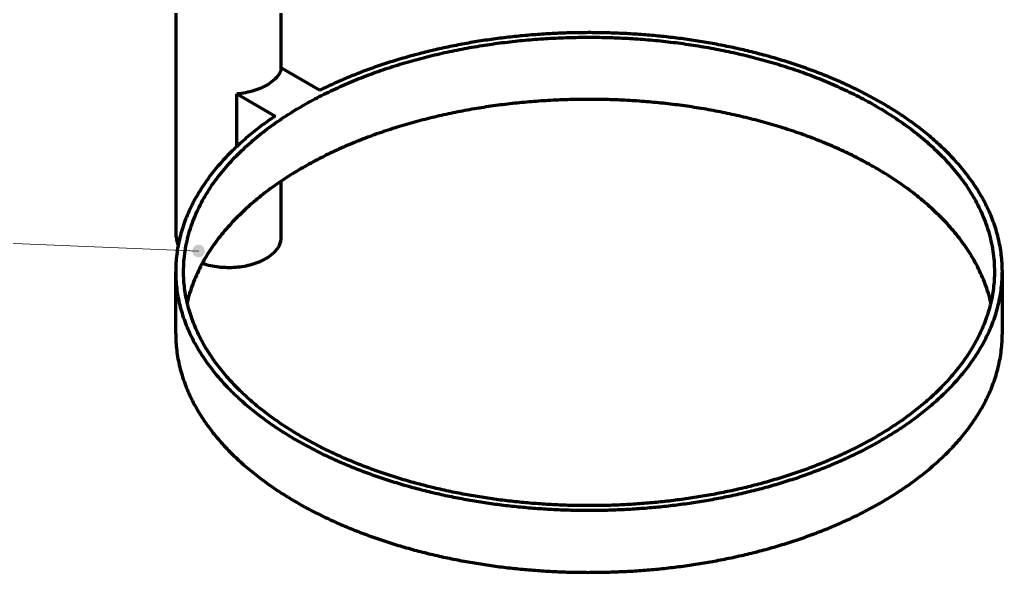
# Model space of a CAD drawing. Header units: millimetres. Extents: x 0 to 594, y 0 to 420.
# Drawn here: x 102.4 to 195.5, y 156.2 to 208.5 of the extents above; entities that cross this region are included whole.
import ezdxf

# ---------------------------------------------------------------- set-up
doc = ezdxf.new("R2010")
doc.units = ezdxf.units.MM
doc.layers.add('01-VISIBLE', color=7, linetype='CONTINUOUS', lineweight=70)
doc.layers.add('08-FINA', color=5, linetype='CONTINUOUS', lineweight=18)

msp = doc.modelspace()

# ---------------------------------------------------------------- hatches: boundary and pattern name
at = {"layer": '08-FINA'}
h = msp.add_hatch(color=7, dxfattribs=at)
h.dxf.hatch_style = 1
edge = h.paths.add_edge_path()
edge.add_arc((119.351, 186.61), 0.6, 0, 360)

# ---------------------------------------------------------------- linework, layer by layer
at = {"layer": '01-VISIBLE'}
for p, q in [((117.243, 187.932), (117.243, 212.468)), ((127.193, 203.796), (127.193, 212.468)), ((127.233, 203.928), (130.855, 201.837)), ((122.991, 201.479), (126.612, 199.388)), ((122.991, 196.521), (122.991, 201.479)), ((127.193, 187.932), (127.193, 193.234)), ((117.185, 178.798), (117.185, 184.676)), ((195.485, 178.798), (195.485, 184.676))]:
    msp.add_line(p, q, dxfattribs=at)
for points in [[(117.935, 184.676), (117.938, 184.919), (117.945, 185.161), (117.956, 185.403), (117.972, 185.644), (117.993, 185.885), (118.018, 186.126), (118.047, 186.367), (118.081, 186.606), (118.12, 186.845), (118.162, 187.084), (118.21, 187.321), (118.261, 187.558), (118.317, 187.793), (118.377, 188.028), (118.441, 188.262), (118.509, 188.494), (118.581, 188.725), (118.657, 188.955), (118.737, 189.184), (118.821, 189.411), (118.909, 189.636), (119, 189.861), (119.095, 190.083), (119.193, 190.305), (119.295, 190.524), (119.401, 190.742), (119.509, 190.959), (119.621, 191.173), (119.736, 191.387), (119.855, 191.598), (119.976, 191.807), (120.1, 192.015), (120.227, 192.221), (120.357, 192.426), (120.49, 192.628), (120.626, 192.829), (120.764, 193.028), (120.905, 193.225), (121.048, 193.42), (121.193, 193.613), (121.342, 193.805), (121.492, 193.995), (121.645, 194.183), (121.799, 194.369), (121.956, 194.553), (122.116, 194.736), (122.277, 194.916), (122.44, 195.095), (122.605, 195.272), (122.772, 195.448), (122.941, 195.621), (123.112, 195.793), (123.284, 195.963), (123.458, 196.131), (123.634, 196.298), (123.811, 196.463), (123.99, 196.626), (124.171, 196.787), (124.353, 196.947), (124.537, 197.105), (124.721, 197.261), (124.908, 197.416), (125.096, 197.569), (125.285, 197.72), (125.475, 197.87), (125.666, 198.018), (125.859, 198.164), (126.053, 198.309), (126.248, 198.452), (126.445, 198.594), (126.642, 198.734), (126.841, 198.873), (127.04, 199.01), (127.241, 199.146), (127.443, 199.28), (127.645, 199.412), (127.849, 199.543), (128.053, 199.673), (128.259, 199.801), (128.465, 199.928), (128.673, 200.053), (128.881, 200.177), (129.09, 200.299), (129.299, 200.42), (129.51, 200.54), (129.721, 200.658), (129.933, 200.775), (130.146, 200.89), (130.36, 201.005), (130.574, 201.117), (130.789, 201.229), (131.005, 201.339), (131.221, 201.448), (131.438, 201.555), (131.656, 201.661), (131.874, 201.766), (132.093, 201.87), (132.312, 201.972), (132.532, 202.073), (132.753, 202.173), (132.974, 202.272), (133.196, 202.369), (133.418, 202.465), (133.641, 202.56), (133.864, 202.654), (134.088, 202.747), (134.312, 202.838), (134.537, 202.928), (134.762, 203.017), (134.987, 203.105), (135.214, 203.192), (135.44, 203.277), (135.667, 203.361), (135.895, 203.445), (136.122, 203.527), (136.351, 203.608), (136.579, 203.687), (136.808, 203.766), (137.038, 203.844), (137.267, 203.92), (137.497, 203.996), (137.728, 204.07), (137.959, 204.143), (138.19, 204.215), (138.421, 204.286), (138.653, 204.356), (138.885, 204.425), (139.118, 204.493), (139.35, 204.56), (139.583, 204.626), (139.817, 204.691), (140.05, 204.754), (140.284, 204.817), (140.518, 204.879), (140.753, 204.939), (140.988, 204.999), (141.223, 205.058), (141.458, 205.115), (141.693, 205.172), (141.929, 205.227), (142.165, 205.282), (142.401, 205.336), (142.637, 205.388), (142.874, 205.44), (143.111, 205.49), (143.348, 205.54), (143.585, 205.589), (143.822, 205.637), (144.06, 205.683), (144.298, 205.729), (144.536, 205.774), (144.774, 205.818), (145.012, 205.861), (145.25, 205.903), (145.489, 205.944), (145.728, 205.984), (145.967, 206.023), (146.206, 206.061), (146.445, 206.099), (146.685, 206.135), (146.924, 206.171), (147.164, 206.205), (147.404, 206.239), (147.644, 206.271), (147.884, 206.303), (148.124, 206.334), (148.364, 206.364), (148.605, 206.393), (148.845, 206.421), (149.086, 206.448), (149.326, 206.474), (149.567, 206.5), (149.808, 206.524), (150.049, 206.548), (150.29, 206.57), (150.531, 206.592), (150.773, 206.613), (151.014, 206.633), (151.255, 206.652), (151.497, 206.67), (151.738, 206.687), (151.98, 206.704), (152.222, 206.719), (152.463, 206.734), (152.705, 206.747), (152.947, 206.76), (153.189, 206.772), (153.431, 206.783), (153.673, 206.793), (153.914, 206.803), (154.156, 206.811), (154.399, 206.819), (154.641, 206.825), (154.883, 206.831), (155.125, 206.836), (155.367, 206.84), (155.609, 206.843), (155.851, 206.845), (156.093, 206.846), (156.335, 206.847), (156.578, 206.846), (156.82, 206.845), (157.062, 206.843), (157.304, 206.84), (157.546, 206.836), (157.788, 206.831), (158.03, 206.825), (158.272, 206.819), (158.514, 206.811), (158.756, 206.803), (158.998, 206.793), (159.24, 206.783), (159.482, 206.772), (159.724, 206.76), (159.966, 206.747), (160.208, 206.734), (160.449, 206.719), (160.691, 206.704), (160.933, 206.687), (161.174, 206.67), (161.416, 206.652), (161.657, 206.633), (161.898, 206.613), (162.14, 206.592), (162.381, 206.57), (162.622, 206.548), (162.863, 206.524), (163.104, 206.5), (163.344, 206.474), (163.585, 206.448), (163.826, 206.421), (164.066, 206.393), (164.307, 206.364), (164.547, 206.334), (164.787, 206.303), (165.027, 206.271), (165.267, 206.239), (165.507, 206.205), (165.747, 206.171), (165.986, 206.135), (166.226, 206.099), (166.465, 206.061), (166.704, 206.023), (166.943, 205.984), (167.182, 205.944), (167.42, 205.903), (167.659, 205.861), (167.897, 205.818), (168.135, 205.774), (168.373, 205.729), (168.611, 205.683), (168.849, 205.637), (169.086, 205.589), (169.323, 205.54), (169.56, 205.49), (169.797, 205.44), (170.034, 205.388), (170.27, 205.336), (170.506, 205.282), (170.742, 205.227), (170.978, 205.172), (171.213, 205.115), (171.448, 205.058), (171.683, 204.999), (171.918, 204.939), (172.152, 204.879), (172.387, 204.817), (172.62, 204.754), (172.854, 204.691), (173.087, 204.626), (173.32, 204.56), (173.553, 204.493), (173.786, 204.425), (174.018, 204.356), (174.25, 204.286), (174.481, 204.215), (174.712, 204.143), (174.943, 204.07), (175.173, 203.996), (175.404, 203.92), (175.633, 203.844), (175.863, 203.766), (176.092, 203.687), (176.32, 203.608), (176.549, 203.527), (176.776, 203.445), (177.004, 203.361), (177.231, 203.277), (177.457, 203.192), (177.683, 203.105), (177.909, 203.017), (178.134, 202.928), (178.359, 202.838), (178.583, 202.747), (178.807, 202.654), (179.03, 202.56), (179.253, 202.465), (179.475, 202.369), (179.697, 202.272), (179.918, 202.173), (180.139, 202.073), (180.359, 201.972), (180.578, 201.87), (180.797, 201.766), (181.015, 201.661), (181.233, 201.555), (181.45, 201.448), (181.666, 201.339), (181.882, 201.229), (182.097, 201.117), (182.311, 201.005), (182.525, 200.89), (182.738, 200.775), (182.95, 200.658), (183.161, 200.54), (183.372, 200.42), (183.581, 200.299), (183.79, 200.177), (183.998, 200.053), (184.206, 199.928), (184.412, 199.801), (184.617, 199.673), (184.822, 199.543), (185.026, 199.412), (185.228, 199.28), (185.43, 199.146), (185.63, 199.01), (185.83, 198.873), (186.029, 198.734), (186.226, 198.594), (186.422, 198.452), (186.618, 198.309), (186.812, 198.164), (187.004, 198.018), (187.196, 197.87), (187.386, 197.72), (187.575, 197.569), (187.763, 197.416), (187.949, 197.261), (188.134, 197.105), (188.318, 196.947), (188.5, 196.787), (188.68, 196.626), (188.859, 196.463), (189.037, 196.298), (189.213, 196.131), (189.387, 195.963), (189.559, 195.793), (189.73, 195.621), (189.899, 195.448), (190.066, 195.272), (190.231, 195.095), (190.394, 194.916), (190.555, 194.736), (190.714, 194.553), (190.871, 194.369), (191.026, 194.183), (191.179, 193.995), (191.329, 193.805), (191.477, 193.613), (191.623, 193.42), (191.766, 193.225), (191.907, 193.028), (192.045, 192.829), (192.181, 192.628), (192.313, 192.426), (192.443, 192.221), (192.571, 192.015), (192.695, 191.807), (192.816, 191.598), (192.934, 191.387), (193.05, 191.173), (193.161, 190.959), (193.27, 190.742), (193.376, 190.524), (193.477, 190.305), (193.576, 190.083), (193.671, 189.861), (193.762, 189.636), (193.85, 189.411), (193.934, 189.184), (194.014, 188.955), (194.09, 188.725), (194.162, 188.494), (194.23, 188.262), (194.294, 188.028), (194.354, 187.793), (194.41, 187.558), (194.461, 187.321), (194.508, 187.084), (194.551, 186.845), (194.59, 186.606), (194.624, 186.367), (194.653, 186.126), (194.678, 185.885), (194.699, 185.644), (194.715, 185.403), (194.726, 185.161), (194.733, 184.919), (194.735, 184.676)], [(195.485, 184.676), (195.484, 184.877), (195.479, 185.077), (195.472, 185.277), (195.461, 185.477), (195.447, 185.676), (195.43, 185.876), (195.41, 186.075), (195.388, 186.274), (195.362, 186.472), (195.333, 186.67), (195.301, 186.868), (195.266, 187.065), (195.229, 187.261), (195.188, 187.457), (195.145, 187.653), (195.098, 187.847), (195.049, 188.041), (194.997, 188.235), (194.943, 188.427), (194.885, 188.619), (194.825, 188.81), (194.763, 189), (194.697, 189.189), (194.629, 189.377), (194.559, 189.565), (194.486, 189.751), (194.411, 189.937), (194.333, 190.121), (194.253, 190.304), (194.17, 190.487), (194.085, 190.668), (193.998, 190.848), (193.908, 191.027), (193.817, 191.205), (193.723, 191.382), (193.627, 191.557), (193.529, 191.732), (193.429, 191.905), (193.327, 192.078), (193.223, 192.249), (193.117, 192.418), (193.01, 192.587), (192.9, 192.754), (192.788, 192.921), (192.675, 193.086), (192.56, 193.249), (192.444, 193.412), (192.325, 193.573), (192.205, 193.734), (192.083, 193.892), (191.96, 194.05), (191.835, 194.207), (191.709, 194.362), (191.581, 194.516), (191.452, 194.669), (191.322, 194.82), (191.189, 194.971), (191.056, 195.12), (190.921, 195.268), (190.785, 195.415), (190.648, 195.56), (190.509, 195.705), (190.37, 195.848), (190.229, 195.99), (190.086, 196.131), (189.943, 196.27), (189.798, 196.409), (189.653, 196.546), (189.506, 196.682), (189.358, 196.817), (189.21, 196.951), (189.06, 197.084), (188.909, 197.216), (188.757, 197.346), (188.605, 197.475), (188.451, 197.604), (188.296, 197.731), (188.141, 197.857), (187.984, 197.981), (187.827, 198.105), (187.669, 198.228), (187.51, 198.35), (187.35, 198.47), (187.19, 198.59), (187.028, 198.708), (186.866, 198.826), (186.703, 198.942), (186.54, 199.057), (186.376, 199.171), (186.211, 199.285), (186.045, 199.397), (185.878, 199.508), (185.711, 199.618), (185.544, 199.728), (185.375, 199.836), (185.206, 199.943), (185.037, 200.049), (184.866, 200.154), (184.696, 200.259), (184.524, 200.362), (184.352, 200.464), (184.18, 200.566), (184.007, 200.666), (183.833, 200.766), (183.659, 200.864), (183.484, 200.962), (183.309, 201.059), (183.133, 201.155), (182.957, 201.25), (182.78, 201.344), (182.603, 201.437), (182.426, 201.529), (182.248, 201.62), (182.069, 201.711), (181.89, 201.8), (181.711, 201.889), (181.531, 201.977), (181.351, 202.064), (181.17, 202.15), (180.989, 202.235), (180.807, 202.32), (180.625, 202.403), (180.443, 202.486), (180.261, 202.568), (180.078, 202.649), (179.894, 202.729), (179.711, 202.809), (179.527, 202.887), (179.342, 202.965), (179.157, 203.042), (178.972, 203.118), (178.787, 203.194), (178.601, 203.268), (178.415, 203.342), (178.229, 203.415), (178.042, 203.487), (177.855, 203.559), (177.668, 203.629), (177.481, 203.699), (177.293, 203.769), (177.105, 203.837), (176.916, 203.905), (176.728, 203.971), (176.539, 204.038), (176.35, 204.103), (176.16, 204.168), (175.97, 204.231), (175.781, 204.295), (175.59, 204.357), (175.4, 204.419), (175.209, 204.48), (175.019, 204.54), (174.827, 204.599), (174.636, 204.658), (174.445, 204.716), (174.253, 204.774), (174.061, 204.83), (173.869, 204.886), (173.676, 204.942), (173.484, 204.996), (173.291, 205.05), (173.098, 205.103), (172.905, 205.156), (172.712, 205.207), (172.518, 205.258), (172.324, 205.309), (172.131, 205.358), (171.937, 205.408), (171.742, 205.456), (171.548, 205.504), (171.353, 205.551), (171.159, 205.597), (170.964, 205.643), (170.769, 205.688), (170.574, 205.732), (170.378, 205.776), (170.183, 205.819), (169.987, 205.861), (169.792, 205.903), (169.596, 205.944), (169.4, 205.984), (169.204, 206.024), (169.007, 206.063), (168.811, 206.101), (168.614, 206.139), (168.418, 206.176), (168.221, 206.213), (168.024, 206.249), (167.827, 206.284), (167.63, 206.319), (167.433, 206.353), (167.235, 206.386), (167.038, 206.419), (166.84, 206.451), (166.643, 206.482), (166.445, 206.513), (166.247, 206.543), (166.049, 206.573), (165.851, 206.602), (165.653, 206.63), (165.455, 206.658), (165.256, 206.685), (165.058, 206.712), (164.86, 206.737), (164.661, 206.763), (164.462, 206.787), (164.264, 206.811), (164.065, 206.835), (163.866, 206.858), (163.667, 206.88), (163.468, 206.901), (163.269, 206.922), (163.07, 206.943), (162.871, 206.963), (162.672, 206.982), (162.473, 207), (162.273, 207.018), (162.074, 207.036), (161.874, 207.052), (161.675, 207.069), (161.475, 207.084), (161.276, 207.099), (161.076, 207.113), (160.876, 207.127), (160.677, 207.14), (160.477, 207.153), (160.277, 207.165), (160.077, 207.176), (159.878, 207.187), (159.678, 207.197), (159.478, 207.207), (159.278, 207.216), (159.078, 207.224), (158.878, 207.232), (158.678, 207.239), (158.478, 207.246), (158.278, 207.252), (158.078, 207.257), (157.878, 207.262), (157.678, 207.266), (157.477, 207.27), (157.277, 207.273), (157.077, 207.276), (156.877, 207.278), (156.677, 207.279), (156.477, 207.28), (156.277, 207.28), (156.077, 207.279), (155.876, 207.278), (155.676, 207.277), (155.476, 207.274), (155.276, 207.271), (155.076, 207.268), (154.876, 207.264), (154.676, 207.259), (154.476, 207.254), (154.276, 207.248), (154.076, 207.242), (153.876, 207.235), (153.676, 207.228), (153.476, 207.219), (153.276, 207.211), (153.076, 207.201), (152.876, 207.191), (152.676, 207.181), (152.476, 207.17), (152.276, 207.158), (152.077, 207.146), (151.877, 207.133), (151.677, 207.119), (151.478, 207.105), (151.278, 207.09), (151.078, 207.075), (150.879, 207.059), (150.679, 207.043), (150.48, 207.026), (150.281, 207.008), (150.081, 206.989), (149.882, 206.971), (149.683, 206.951), (149.484, 206.931), (149.285, 206.91), (149.086, 206.889), (148.887, 206.867), (148.688, 206.844), (148.489, 206.821), (148.291, 206.797), (148.092, 206.773), (147.893, 206.748), (147.695, 206.722), (147.496, 206.696), (147.298, 206.669), (147.1, 206.642), (146.902, 206.614), (146.704, 206.585), (146.506, 206.556), (146.308, 206.526), (146.11, 206.495), (145.912, 206.464), (145.715, 206.432), (145.517, 206.4), (145.32, 206.367), (145.123, 206.333), (144.925, 206.298), (144.728, 206.263), (144.531, 206.228), (144.335, 206.192), (144.138, 206.155), (143.941, 206.117), (143.745, 206.079), (143.548, 206.04), (143.352, 206.001), (143.156, 205.961), (142.96, 205.92), (142.764, 205.878), (142.569, 205.836), (142.373, 205.793), (142.178, 205.75), (141.983, 205.706), (141.788, 205.661), (141.593, 205.616), (141.398, 205.57), (141.203, 205.523), (141.009, 205.476), (140.815, 205.428), (140.62, 205.379), (140.426, 205.329), (140.233, 205.279), (140.039, 205.228), (139.846, 205.177), (139.653, 205.125), (139.459, 205.072), (139.267, 205.018), (139.074, 204.964), (138.882, 204.909), (138.689, 204.854), (138.497, 204.797), (138.305, 204.74), (138.114, 204.682), (137.922, 204.624), (137.731, 204.565), (137.54, 204.505), (137.35, 204.444), (137.159, 204.383), (136.969, 204.32), (136.779, 204.258), (136.589, 204.194), (136.4, 204.13), (136.21, 204.065), (136.021, 203.999), (135.833, 203.932), (135.644, 203.865), (135.456, 203.797), (135.268, 203.728), (135.08, 203.658), (134.893, 203.588), (134.706, 203.517), (134.519, 203.445), (134.333, 203.372), (134.146, 203.299), (133.961, 203.225), (133.775, 203.149), (133.59, 203.074), (133.405, 202.997), (133.22, 202.919), (133.036, 202.841), (132.852, 202.762), (132.669, 202.682), (132.486, 202.601), (132.303, 202.52), (132.121, 202.438), (131.939, 202.354), (131.757, 202.27), (131.576, 202.185), (131.395, 202.1), (131.215, 202.013), (131.034, 201.925), (130.855, 201.837)], [(127.233, 203.928), (127.169, 203.732), (127.084, 203.543), (126.981, 203.363), (126.862, 203.194), (126.731, 203.034), (126.588, 202.885), (126.435, 202.745), (126.274, 202.614), (126.107, 202.492), (125.934, 202.379), (125.756, 202.274), (125.573, 202.176), (125.387, 202.086), (125.197, 202.003), (125.005, 201.926), (124.81, 201.856), (124.614, 201.792), (124.415, 201.733), (124.215, 201.681), (124.013, 201.634), (123.81, 201.592), (123.607, 201.556), (123.402, 201.525), (123.197, 201.499), (122.991, 201.479)], [(194.396, 181.737), (194.343, 181.958), (194.286, 182.178), (194.226, 182.397), (194.162, 182.615), (194.094, 182.832), (194.023, 183.048), (193.948, 183.263), (193.871, 183.477), (193.789, 183.689), (193.705, 183.9), (193.617, 184.11), (193.526, 184.318), (193.432, 184.525), (193.335, 184.73), (193.235, 184.935), (193.132, 185.137), (193.026, 185.339), (192.918, 185.538), (192.806, 185.736), (192.692, 185.933), (192.576, 186.128), (192.456, 186.322), (192.335, 186.514), (192.211, 186.704), (192.084, 186.893), (191.955, 187.08), (191.824, 187.266), (191.69, 187.45), (191.555, 187.632), (191.417, 187.813), (191.277, 187.992), (191.135, 188.17), (190.992, 188.346), (190.846, 188.52), (190.698, 188.693), (190.549, 188.864), (190.397, 189.034), (190.244, 189.202), (190.089, 189.369), (189.933, 189.533), (189.775, 189.697), (189.615, 189.859), (189.454, 190.019), (189.291, 190.177), (189.127, 190.335), (188.961, 190.49), (188.794, 190.644), (188.625, 190.797), (188.455, 190.948), (188.284, 191.097), (188.112, 191.245), (187.938, 191.392), (187.763, 191.537), (187.587, 191.681), (187.409, 191.823), (187.231, 191.964), (187.051, 192.103), (186.871, 192.241), (186.689, 192.377), (186.506, 192.513), (186.322, 192.646), (186.137, 192.779), (185.952, 192.91), (185.765, 193.039), (185.577, 193.168), (185.389, 193.295), (185.199, 193.42), (185.009, 193.544), (184.818, 193.667), (184.626, 193.789), (184.433, 193.909), (184.239, 194.029), (184.045, 194.146), (183.85, 194.263), (183.654, 194.378), (183.457, 194.492), (183.26, 194.605), (183.062, 194.717), (182.863, 194.827), (182.664, 194.936), (182.464, 195.044), (182.263, 195.151), (182.062, 195.257), (181.86, 195.361), (181.657, 195.465), (181.454, 195.567), (181.251, 195.668), (181.046, 195.768), (180.842, 195.866), (180.636, 195.964), (180.43, 196.06), (180.224, 196.156), (180.017, 196.25), (179.81, 196.343), (179.602, 196.435), (179.394, 196.526), (179.185, 196.616), (178.976, 196.705), (178.766, 196.792), (178.556, 196.879), (178.345, 196.965), (178.134, 197.049), (177.923, 197.133), (177.711, 197.216), (177.499, 197.297), (177.286, 197.378), (177.073, 197.457), (176.86, 197.535), (176.646, 197.613), (176.432, 197.689), (176.218, 197.765), (176.003, 197.839), (175.788, 197.913), (175.572, 197.985), (175.357, 198.057), (175.14, 198.128), (174.924, 198.197), (174.707, 198.266), (174.49, 198.334), (174.273, 198.4), (174.056, 198.466), (173.838, 198.531), (173.62, 198.595), (173.401, 198.658), (173.182, 198.72), (172.964, 198.782), (172.744, 198.842), (172.525, 198.901), (172.305, 198.96), (172.085, 199.017), (171.865, 199.074), (171.645, 199.13), (171.424, 199.185), (171.203, 199.239), (170.982, 199.292), (170.761, 199.344), (170.54, 199.395), (170.318, 199.446), (170.096, 199.496), (169.874, 199.544), (169.652, 199.592), (169.43, 199.639), (169.207, 199.685), (168.984, 199.731), (168.761, 199.775), (168.538, 199.819), (168.315, 199.862), (168.092, 199.903), (167.868, 199.944), (167.644, 199.985), (167.42, 200.024), (167.196, 200.063), (166.972, 200.1), (166.748, 200.137), (166.523, 200.173), (166.299, 200.209), (166.074, 200.243), (165.849, 200.277), (165.624, 200.31), (165.399, 200.342), (165.174, 200.373), (164.949, 200.403), (164.723, 200.433), (164.498, 200.461), (164.272, 200.489), (164.047, 200.516), (163.821, 200.543), (163.595, 200.568), (163.369, 200.593), (163.143, 200.617), (162.917, 200.64), (162.691, 200.662), (162.464, 200.684), (162.238, 200.704), (162.011, 200.724), (161.785, 200.744), (161.558, 200.762), (161.332, 200.779), (161.105, 200.796), (160.878, 200.812), (160.651, 200.827), (160.425, 200.842), (160.198, 200.856), (159.971, 200.868), (159.744, 200.88), (159.517, 200.892), (159.29, 200.902), (159.063, 200.912), (158.835, 200.921), (158.608, 200.929), (158.381, 200.936), (158.154, 200.943), (157.927, 200.949), (157.699, 200.954), (157.472, 200.958), (157.245, 200.962), (157.017, 200.964), (156.79, 200.966), (156.563, 200.968), (156.335, 200.968), (156.108, 200.968), (155.881, 200.966), (155.653, 200.964), (155.426, 200.962), (155.199, 200.958), (154.972, 200.954), (154.744, 200.949), (154.517, 200.943), (154.29, 200.936), (154.063, 200.929), (153.835, 200.921), (153.608, 200.912), (153.381, 200.902), (153.154, 200.892), (152.927, 200.88), (152.7, 200.868), (152.473, 200.856), (152.246, 200.842), (152.019, 200.827), (151.793, 200.812), (151.566, 200.796), (151.339, 200.779), (151.112, 200.762), (150.886, 200.744), (150.659, 200.724), (150.433, 200.704), (150.207, 200.684), (149.98, 200.662), (149.754, 200.64), (149.528, 200.617), (149.302, 200.593), (149.076, 200.568), (148.85, 200.543), (148.624, 200.516), (148.398, 200.489), (148.173, 200.461), (147.947, 200.433), (147.722, 200.403), (147.497, 200.373), (147.272, 200.342), (147.046, 200.31), (146.822, 200.277), (146.597, 200.243), (146.372, 200.209), (146.147, 200.173), (145.923, 200.137), (145.699, 200.1), (145.475, 200.063), (145.25, 200.024), (145.027, 199.985), (144.803, 199.944), (144.579, 199.903), (144.356, 199.862), (144.133, 199.819), (143.91, 199.775), (143.687, 199.731), (143.464, 199.685), (143.241, 199.639), (143.019, 199.592), (142.797, 199.544), (142.575, 199.496), (142.353, 199.446), (142.131, 199.395), (141.91, 199.344), (141.688, 199.292), (141.467, 199.239), (141.247, 199.185), (141.026, 199.13), (140.806, 199.074), (140.585, 199.017), (140.366, 198.96), (140.146, 198.901), (139.926, 198.842), (139.707, 198.782), (139.488, 198.72), (139.27, 198.658), (139.051, 198.595), (138.833, 198.531), (138.615, 198.466), (138.398, 198.4), (138.18, 198.334), (137.963, 198.266), (137.747, 198.197), (137.53, 198.128), (137.314, 198.057), (137.099, 197.985), (136.883, 197.913), (136.668, 197.839), (136.453, 197.765), (136.239, 197.689), (136.025, 197.613), (135.811, 197.535), (135.598, 197.457), (135.385, 197.378), (135.172, 197.297), (134.96, 197.216), (134.748, 197.133), (134.537, 197.049), (134.326, 196.965), (134.115, 196.879), (133.905, 196.792), (133.695, 196.705), (133.486, 196.616), (133.277, 196.526), (133.069, 196.435), (132.861, 196.343), (132.654, 196.25), (132.447, 196.156), (132.24, 196.06), (132.035, 195.964), (131.829, 195.866), (131.625, 195.768), (131.42, 195.668), (131.217, 195.567), (131.014, 195.465), (130.811, 195.361), (130.609, 195.257), (130.408, 195.151), (130.207, 195.044), (130.007, 194.936), (129.808, 194.827), (129.609, 194.717), (129.411, 194.605), (129.214, 194.492), (129.017, 194.378), (128.821, 194.263), (128.626, 194.146), (128.432, 194.029), (128.238, 193.909), (128.045, 193.789), (127.853, 193.667), (127.662, 193.544), (127.472, 193.42), (127.282, 193.295), (127.094, 193.168), (126.906, 193.039), (126.719, 192.91), (126.533, 192.779), (126.349, 192.646), (126.165, 192.513), (125.982, 192.377), (125.8, 192.241), (125.62, 192.103), (125.44, 191.964), (125.261, 191.823), (125.084, 191.681), (124.908, 191.537), (124.733, 191.392), (124.559, 191.245), (124.387, 191.097), (124.216, 190.948), (124.046, 190.797), (123.877, 190.644), (123.71, 190.49), (123.544, 190.335), (123.38, 190.177), (123.217, 190.019), (123.056, 189.859), (122.896, 189.697), (122.738, 189.533), (122.581, 189.369), (122.427, 189.202), (122.274, 189.034), (122.122, 188.864), (121.973, 188.693), (121.825, 188.52), (121.679, 188.346), (121.535, 188.17), (121.394, 187.992), (121.254, 187.813), (121.116, 187.632), (120.98, 187.45), (120.847, 187.266), (120.716, 187.08), (120.587, 186.893), (120.46, 186.704), (120.336, 186.514), (120.214, 186.322), (120.095, 186.128), (119.979, 185.933), (119.865, 185.736), (119.753, 185.538), (119.645, 185.339), (119.539, 185.137), (119.436, 184.935), (119.336, 184.73), (119.239, 184.525), (119.145, 184.318), (119.054, 184.11), (118.966, 183.9), (118.882, 183.689), (118.8, 183.477), (118.722, 183.263), (118.648, 183.048), (118.577, 182.832), (118.509, 182.615), (118.445, 182.397), (118.384, 182.178), (118.328, 181.958), (118.274, 181.737)], [(126.612, 199.388), (126.445, 199.274), (126.278, 199.16), (126.112, 199.044), (125.947, 198.928), (125.783, 198.81), (125.619, 198.691), (125.456, 198.571), (125.294, 198.45), (125.133, 198.328), (124.973, 198.205), (124.813, 198.081), (124.654, 197.956), (124.497, 197.83), (124.34, 197.702), (124.184, 197.573), (124.029, 197.444), (123.875, 197.313), (123.722, 197.181), (123.57, 197.047), (123.418, 196.913), (123.268, 196.777), (123.12, 196.641), (122.972, 196.503), (122.825, 196.364), (122.679, 196.223), (122.535, 196.082), (122.392, 195.939), (122.25, 195.795), (122.109, 195.65), (121.969, 195.504), (121.831, 195.356), (121.694, 195.208), (121.559, 195.058), (121.425, 194.906), (121.292, 194.754), (121.16, 194.6), (121.031, 194.445), (120.902, 194.289), (120.775, 194.132), (120.65, 193.973), (120.526, 193.813), (120.404, 193.652), (120.284, 193.489), (120.165, 193.326), (120.048, 193.161), (119.933, 192.995), (119.82, 192.827), (119.708, 192.659), (119.598, 192.489), (119.491, 192.318), (119.385, 192.146), (119.281, 191.972), (119.179, 191.797), (119.079, 191.622), (118.982, 191.445), (118.886, 191.266), (118.793, 191.087), (118.702, 190.906), (118.613, 190.725), (118.527, 190.542), (118.442, 190.358), (118.361, 190.173), (118.281, 189.987), (118.205, 189.8), (118.13, 189.612), (118.058, 189.423), (117.989, 189.233), (117.923, 189.042), (117.859, 188.851), (117.798, 188.658), (117.739, 188.464), (117.683, 188.27), (117.63, 188.075), (117.58, 187.879), (117.533, 187.682), (117.489, 187.485), (117.447, 187.287), (117.409, 187.089), (117.374, 186.89), (117.341, 186.69), (117.312, 186.49), (117.285, 186.29), (117.262, 186.089), (117.242, 185.888), (117.225, 185.686), (117.21, 185.485), (117.2, 185.283), (117.192, 185.081), (117.187, 184.879), (117.185, 184.676)], [(117.243, 187.932), (117.248, 187.8), (117.264, 187.668), (117.29, 187.538), (117.325, 187.411), (117.37, 187.286), (117.423, 187.165)], [(125.735, 185.901), (125.907, 186.006), (126.075, 186.118), (126.236, 186.239), (126.39, 186.368), (126.536, 186.506), (126.673, 186.654), (126.798, 186.812), (126.911, 186.979), (127.007, 187.156), (127.086, 187.341), (127.144, 187.533), (127.18, 187.731), (127.193, 187.932)], [(119.706, 185.453), (119.897, 185.392), (120.089, 185.336), (120.283, 185.286), (120.479, 185.241), (120.675, 185.202), (120.872, 185.167), (121.07, 185.137), (121.269, 185.113), (121.468, 185.093), (121.668, 185.078), (121.868, 185.067), (122.068, 185.061), (122.269, 185.06), (122.469, 185.064), (122.669, 185.072), (122.869, 185.085), (123.068, 185.102), (123.268, 185.125), (123.466, 185.152), (123.664, 185.184), (123.861, 185.221), (124.056, 185.263), (124.251, 185.311), (124.444, 185.364), (124.636, 185.422), (124.825, 185.486), (125.013, 185.556), (125.198, 185.633), (125.381, 185.715), (125.56, 185.805), (125.735, 185.901)], [(117.185, 184.676), (117.187, 184.476), (117.192, 184.276), (117.199, 184.076), (117.21, 183.875), (117.224, 183.676), (117.241, 183.476), (117.261, 183.276), (117.284, 183.077), (117.309, 182.879), (117.338, 182.68), (117.37, 182.483), (117.405, 182.285), (117.443, 182.088), (117.484, 181.892), (117.527, 181.697), (117.574, 181.502), (117.623, 181.307), (117.675, 181.114), (117.73, 180.921), (117.787, 180.729), (117.847, 180.538), (117.91, 180.348), (117.975, 180.158), (118.044, 179.97), (118.114, 179.782), (118.187, 179.596), (118.263, 179.41), (118.341, 179.226), (118.421, 179.042), (118.504, 178.86), (118.589, 178.678), (118.676, 178.498), (118.766, 178.319), (118.858, 178.141), (118.952, 177.964), (119.048, 177.788), (119.146, 177.613), (119.246, 177.44), (119.349, 177.267), (119.453, 177.096), (119.559, 176.926), (119.667, 176.757), (119.777, 176.59), (119.888, 176.423), (120.002, 176.258), (120.117, 176.094), (120.234, 175.932), (120.353, 175.77), (120.473, 175.61), (120.595, 175.451), (120.718, 175.293), (120.843, 175.136), (120.97, 174.981), (121.098, 174.827), (121.228, 174.674), (121.358, 174.522), (121.491, 174.372), (121.624, 174.222), (121.759, 174.074), (121.896, 173.927), (122.033, 173.782), (122.172, 173.637), (122.312, 173.494), (122.454, 173.352), (122.596, 173.211), (122.74, 173.071), (122.884, 172.933), (123.03, 172.795), (123.177, 172.659), (123.325, 172.524), (123.474, 172.39), (123.624, 172.257), (123.775, 172.126), (123.928, 171.995), (124.081, 171.866), (124.235, 171.737), (124.389, 171.61), (124.545, 171.484), (124.702, 171.359), (124.859, 171.235), (125.018, 171.113), (125.177, 170.991), (125.337, 170.87), (125.498, 170.751), (125.659, 170.632), (125.822, 170.515), (125.985, 170.399), (126.149, 170.283), (126.313, 170.169), (126.479, 170.056), (126.645, 169.943), (126.811, 169.832), (126.979, 169.722), (127.147, 169.613), (127.315, 169.505), (127.485, 169.397), (127.655, 169.291), (127.825, 169.186), (127.996, 169.082), (128.168, 168.978), (128.34, 168.876), (128.513, 168.774), (128.686, 168.674), (128.86, 168.574), (129.035, 168.476), (129.21, 168.378), (129.385, 168.281), (129.561, 168.185), (129.738, 168.091), (129.915, 167.997), (130.092, 167.903), (130.27, 167.811), (130.448, 167.72), (130.627, 167.629), (130.806, 167.54), (130.986, 167.451), (131.166, 167.363), (131.347, 167.276), (131.528, 167.19), (131.709, 167.105), (131.891, 167.021), (132.073, 166.937), (132.255, 166.854), (132.438, 166.773), (132.622, 166.692), (132.805, 166.611), (132.989, 166.532), (133.173, 166.453), (133.358, 166.376), (133.543, 166.299), (133.729, 166.222), (133.914, 166.147), (134.1, 166.073), (134.287, 165.999), (134.473, 165.926), (134.66, 165.854), (134.847, 165.782), (135.035, 165.712), (135.223, 165.642), (135.411, 165.573), (135.599, 165.504), (135.788, 165.437), (135.977, 165.37), (136.166, 165.304), (136.355, 165.238), (136.545, 165.174), (136.735, 165.11), (136.925, 165.047), (137.116, 164.985), (137.306, 164.923), (137.497, 164.862), (137.688, 164.802), (137.88, 164.742), (138.071, 164.684), (138.263, 164.626), (138.455, 164.568), (138.647, 164.512), (138.84, 164.456), (139.032, 164.401), (139.225, 164.346), (139.418, 164.292), (139.611, 164.239), (139.805, 164.187), (139.998, 164.135), (140.192, 164.084), (140.386, 164.034), (140.58, 163.984), (140.775, 163.935), (140.969, 163.887), (141.164, 163.839), (141.359, 163.793), (141.554, 163.746), (141.749, 163.701), (141.944, 163.656), (142.139, 163.612), (142.335, 163.568), (142.531, 163.525), (142.727, 163.483), (142.923, 163.441), (143.119, 163.4), (143.315, 163.36), (143.512, 163.32), (143.708, 163.281), (143.905, 163.243), (144.102, 163.205), (144.298, 163.168), (144.496, 163.132), (144.693, 163.096), (144.89, 163.061), (145.087, 163.026), (145.285, 162.992), (145.482, 162.959), (145.68, 162.926), (145.878, 162.894), (146.076, 162.863), (146.274, 162.832), (146.472, 162.802), (146.67, 162.773), (146.869, 162.744), (147.067, 162.716), (147.265, 162.688), (147.464, 162.661), (147.663, 162.635), (147.861, 162.609), (148.06, 162.584), (148.259, 162.559), (148.458, 162.536), (148.657, 162.512), (148.856, 162.49), (149.055, 162.467), (149.255, 162.446), (149.454, 162.425), (149.653, 162.405), (149.853, 162.385), (150.052, 162.366), (150.252, 162.348), (150.451, 162.33), (150.651, 162.313), (150.851, 162.296), (151.05, 162.28), (151.25, 162.265), (151.45, 162.25), (151.65, 162.236), (151.85, 162.222), (152.05, 162.209), (152.25, 162.197), (152.45, 162.185), (152.65, 162.174), (152.85, 162.163), (153.05, 162.153), (153.25, 162.144), (153.45, 162.135), (153.651, 162.126), (153.851, 162.119), (154.051, 162.112), (154.251, 162.105), (154.452, 162.099), (154.652, 162.094), (154.852, 162.089), (155.053, 162.085), (155.253, 162.082), (155.453, 162.079), (155.654, 162.077), (155.854, 162.075), (156.055, 162.074), (156.255, 162.073), (156.455, 162.073), (156.656, 162.074), (156.856, 162.075), (157.056, 162.077), (157.257, 162.079), (157.457, 162.083), (157.658, 162.086), (157.858, 162.09), (158.058, 162.095), (158.259, 162.101), (158.459, 162.106), (158.659, 162.113), (158.859, 162.12), (159.06, 162.128), (159.26, 162.136), (159.46, 162.145), (159.66, 162.155), (159.86, 162.165), (160.06, 162.176), (160.26, 162.187), (160.46, 162.199), (160.66, 162.212), (160.86, 162.225), (161.06, 162.238), (161.26, 162.253), (161.46, 162.268), (161.66, 162.283), (161.86, 162.299), (162.059, 162.316), (162.259, 162.333), (162.458, 162.351), (162.658, 162.37), (162.857, 162.389), (163.057, 162.409), (163.256, 162.429), (163.455, 162.45), (163.655, 162.472), (163.854, 162.494), (164.053, 162.517), (164.252, 162.54), (164.451, 162.564), (164.65, 162.589), (164.849, 162.614), (165.047, 162.64), (165.246, 162.666), (165.444, 162.694), (165.643, 162.721), (165.841, 162.75), (166.04, 162.779), (166.238, 162.808), (166.436, 162.838), (166.634, 162.869), (166.832, 162.901), (167.03, 162.933), (167.227, 162.966), (167.425, 162.999), (167.622, 163.033), (167.82, 163.068), (168.017, 163.103), (168.214, 163.139), (168.411, 163.175), (168.608, 163.213), (168.805, 163.25), (169.001, 163.289), (169.198, 163.328), (169.394, 163.368), (169.591, 163.408), (169.787, 163.449), (169.983, 163.491), (170.179, 163.533), (170.374, 163.576), (170.57, 163.62), (170.765, 163.665), (170.96, 163.71), (171.156, 163.755), (171.351, 163.802), (171.545, 163.849), (171.74, 163.896), (171.934, 163.945), (172.129, 163.994), (172.323, 164.044), (172.517, 164.094), (172.71, 164.145), (172.904, 164.197), (173.097, 164.25), (173.291, 164.303), (173.484, 164.357), (173.676, 164.411), (173.869, 164.467), (174.061, 164.523), (174.254, 164.58), (174.446, 164.637), (174.637, 164.695), (174.829, 164.754), (175.02, 164.814), (175.211, 164.874), (175.402, 164.935), (175.593, 164.997), (175.783, 165.059), (175.973, 165.122), (176.163, 165.186), (176.353, 165.251), (176.542, 165.317), (176.731, 165.383), (176.92, 165.45), (177.109, 165.518), (177.297, 165.586), (177.485, 165.655), (177.673, 165.725), (177.86, 165.796), (178.048, 165.868), (178.234, 165.94), (178.421, 166.013), (178.607, 166.087), (178.793, 166.162), (178.979, 166.237), (179.164, 166.314), (179.349, 166.391), (179.534, 166.469), (179.718, 166.547), (179.902, 166.627), (180.085, 166.707), (180.269, 166.789), (180.451, 166.871), (180.634, 166.954), (180.816, 167.037), (180.998, 167.122), (181.179, 167.207), (181.36, 167.293), (181.54, 167.381), (181.72, 167.469), (181.9, 167.557), (182.079, 167.647), (182.258, 167.738), (182.436, 167.829), (182.614, 167.922), (182.791, 168.015), (182.968, 168.109), (183.144, 168.204), (183.32, 168.3), (183.496, 168.397), (183.671, 168.495), (183.845, 168.594), (184.019, 168.694)], [(183.488, 169), (183.315, 168.9), (183.141, 168.802), (182.966, 168.704), (182.791, 168.607), (182.615, 168.511), (182.439, 168.416), (182.262, 168.322), (182.085, 168.229), (181.907, 168.137), (181.729, 168.046), (181.55, 167.956), (181.371, 167.866), (181.192, 167.778), (181.012, 167.69), (180.832, 167.603), (180.651, 167.517), (180.47, 167.432), (180.288, 167.348), (180.106, 167.265), (179.924, 167.182), (179.741, 167.101), (179.558, 167.02), (179.375, 166.94), (179.191, 166.861), (179.007, 166.783), (178.822, 166.705), (178.637, 166.628), (178.452, 166.553), (178.266, 166.478), (178.08, 166.403), (177.894, 166.33), (177.708, 166.257), (177.521, 166.186), (177.334, 166.115), (177.146, 166.044), (176.959, 165.975), (176.771, 165.906), (176.582, 165.838), (176.394, 165.771), (176.205, 165.705), (176.016, 165.639), (175.827, 165.575), (175.637, 165.51), (175.447, 165.447), (175.257, 165.385), (175.067, 165.323), (174.876, 165.262), (174.685, 165.201), (174.494, 165.142), (174.303, 165.083), (174.111, 165.025), (173.92, 164.967), (173.728, 164.911), (173.536, 164.855), (173.343, 164.799), (173.151, 164.745), (172.958, 164.691), (172.765, 164.638), (172.572, 164.586), (172.378, 164.534), (172.185, 164.483), (171.991, 164.432), (171.797, 164.383), (171.603, 164.334), (171.409, 164.286), (171.215, 164.238), (171.02, 164.191), (170.825, 164.145), (170.63, 164.1), (170.435, 164.055), (170.24, 164.011), (170.045, 163.967), (169.849, 163.924), (169.654, 163.882), (169.458, 163.841), (169.262, 163.8), (169.066, 163.76), (168.87, 163.721), (168.673, 163.682), (168.477, 163.644), (168.28, 163.606), (168.083, 163.569), (167.887, 163.533), (167.69, 163.498), (167.492, 163.463), (167.295, 163.428), (167.098, 163.395), (166.901, 163.362), (166.703, 163.33), (166.505, 163.298), (166.308, 163.267), (166.11, 163.236), (165.912, 163.207), (165.714, 163.178), (165.516, 163.149), (165.318, 163.121), (165.119, 163.094), (164.921, 163.067), (164.723, 163.042), (164.524, 163.016), (164.325, 162.991), (164.127, 162.967), (163.928, 162.944), (163.729, 162.921), (163.53, 162.899), (163.331, 162.877), (163.132, 162.856), (162.933, 162.836), (162.734, 162.816), (162.535, 162.797), (162.336, 162.779), (162.136, 162.761), (161.937, 162.743), (161.737, 162.727), (161.538, 162.711), (161.338, 162.695), (161.139, 162.68), (160.939, 162.666), (160.739, 162.653), (160.54, 162.64), (160.34, 162.627), (160.14, 162.615), (159.94, 162.604), (159.74, 162.594), (159.541, 162.584), (159.341, 162.574), (159.141, 162.565), (158.941, 162.557), (158.741, 162.55), (158.541, 162.543), (158.341, 162.536), (158.141, 162.531), (157.941, 162.526), (157.74, 162.521), (157.54, 162.517), (157.34, 162.514), (157.14, 162.511), (156.94, 162.509), (156.74, 162.507), (156.54, 162.507), (156.34, 162.506), (156.139, 162.507), (155.939, 162.507), (155.739, 162.509), (155.539, 162.511), (155.339, 162.514), (155.139, 162.517), (154.939, 162.521), (154.739, 162.525), (154.539, 162.531), (154.339, 162.536), (154.138, 162.543), (153.938, 162.549), (153.738, 162.557), (153.538, 162.565), (153.339, 162.574), (153.139, 162.583), (152.939, 162.593), (152.739, 162.604), (152.539, 162.615), (152.339, 162.627), (152.139, 162.639), (151.94, 162.652), (151.74, 162.666), (151.54, 162.68), (151.341, 162.695), (151.141, 162.71), (150.942, 162.726), (150.742, 162.743), (150.543, 162.76), (150.344, 162.778), (150.144, 162.796), (149.945, 162.815), (149.746, 162.835), (149.547, 162.855), (149.348, 162.876), (149.149, 162.898), (148.95, 162.92), (148.751, 162.943), (148.552, 162.966), (148.354, 162.99), (148.155, 163.015), (147.957, 163.04), (147.758, 163.066), (147.56, 163.093), (147.361, 163.12), (147.163, 163.148), (146.965, 163.176), (146.767, 163.206), (146.569, 163.235), (146.371, 163.266), (146.174, 163.297), (145.976, 163.328), (145.778, 163.361), (145.581, 163.393), (145.384, 163.427), (145.187, 163.461), (144.989, 163.496), (144.793, 163.532), (144.596, 163.568), (144.399, 163.605), (144.202, 163.642), (144.006, 163.68), (143.81, 163.719), (143.613, 163.758), (143.417, 163.798), (143.221, 163.839), (143.025, 163.881), (142.83, 163.923), (142.634, 163.965), (142.439, 164.009), (142.244, 164.053), (142.049, 164.098), (141.854, 164.143), (141.659, 164.189), (141.464, 164.236), (141.27, 164.284), (141.076, 164.332), (140.882, 164.381), (140.688, 164.43), (140.494, 164.481), (140.301, 164.532), (140.107, 164.583), (139.914, 164.636), (139.721, 164.689), (139.528, 164.743), (139.336, 164.797), (139.143, 164.852), (138.951, 164.908), (138.759, 164.965), (138.567, 165.022), (138.376, 165.08), (138.185, 165.139), (137.994, 165.199), (137.803, 165.259), (137.612, 165.32), (137.422, 165.382), (137.232, 165.445), (137.042, 165.508), (136.852, 165.572), (136.663, 165.637), (136.474, 165.702), (136.285, 165.769), (136.096, 165.836), (135.908, 165.903), (135.72, 165.972), (135.532, 166.041), (135.345, 166.112), (135.158, 166.183), (134.971, 166.254), (134.784, 166.327), (134.598, 166.4), (134.412, 166.475), (134.227, 166.549), (134.041, 166.625), (133.857, 166.702), (133.672, 166.779), (133.488, 166.858), (133.304, 166.937), (133.12, 167.016), (132.937, 167.097), (132.755, 167.179), (132.572, 167.261), (132.39, 167.345), (132.209, 167.429), (132.027, 167.514), (131.847, 167.6), (131.666, 167.686), (131.486, 167.774), (131.307, 167.862), (131.128, 167.952), (130.949, 168.042), (130.771, 168.133), (130.593, 168.225), (130.416, 168.318), (130.239, 168.412), (130.063, 168.507), (129.887, 168.603), (129.712, 168.7), (129.538, 168.797), (129.363, 168.896), (129.19, 168.996), (129.017, 169.096), (128.844, 169.198), (128.672, 169.3), (128.501, 169.403), (128.33, 169.508), (128.16, 169.613), (127.99, 169.72), (127.822, 169.827), (127.653, 169.935), (127.486, 170.045), (127.319, 170.155), (127.153, 170.267), (126.987, 170.379), (126.822, 170.493), (126.658, 170.607), (126.495, 170.723), (126.332, 170.84), (126.17, 170.957), (126.009, 171.076), (125.849, 171.196), (125.69, 171.317), (125.531, 171.439), (125.374, 171.563), (125.217, 171.687), (125.061, 171.812), (124.906, 171.939), (124.752, 172.067), (124.598, 172.196), (124.446, 172.325), (124.295, 172.457), (124.145, 172.589), (123.996, 172.722), (123.848, 172.857), (123.701, 172.993), (123.555, 173.13), (123.41, 173.268), (123.266, 173.407), (123.124, 173.548), (122.982, 173.69), (122.842, 173.832), (122.704, 173.977), (122.566, 174.122), (122.43, 174.269), (122.295, 174.417), (122.161, 174.566), (122.029, 174.716), (121.898, 174.867), (121.769, 175.02), (121.641, 175.174), (121.515, 175.329), (121.39, 175.486), (121.267, 175.644), (121.146, 175.803), (121.026, 175.963), (120.907, 176.124), (120.791, 176.287), (120.676, 176.451), (120.563, 176.616), (120.452, 176.783), (120.343, 176.95), (120.235, 177.119), (120.13, 177.289), (120.026, 177.461), (119.925, 177.633), (119.825, 177.807), (119.728, 177.982), (119.633, 178.158), (119.54, 178.335), (119.449, 178.513), (119.36, 178.693), (119.274, 178.873), (119.19, 179.055), (119.109, 179.238), (119.03, 179.422), (118.953, 179.607), (118.879, 179.792), (118.807, 179.979), (118.738, 180.167), (118.672, 180.356), (118.608, 180.546), (118.547, 180.736), (118.488, 180.928), (118.433, 181.12), (118.38, 181.313), (118.33, 181.507), (118.283, 181.701), (118.239, 181.896), (118.197, 182.092), (118.159, 182.289), (118.123, 182.486), (118.091, 182.683), (118.062, 182.881), (118.035, 183.08), (118.012, 183.278), (117.992, 183.477), (117.974, 183.677), (117.96, 183.876), (117.95, 184.076), (117.942, 184.276), (117.937, 184.476), (117.935, 184.676)], [(194.735, 184.676), (194.734, 184.476), (194.729, 184.276), (194.721, 184.077), (194.71, 183.877), (194.696, 183.677), (194.679, 183.478), (194.659, 183.279), (194.636, 183.08), (194.609, 182.882), (194.58, 182.684), (194.548, 182.487), (194.512, 182.29), (194.474, 182.093), (194.433, 181.898), (194.388, 181.702), (194.341, 181.508), (194.291, 181.314), (194.239, 181.121), (194.183, 180.929), (194.125, 180.738), (194.064, 180.547), (194, 180.358), (193.933, 180.169), (193.864, 179.981), (193.793, 179.794), (193.719, 179.609), (193.642, 179.424), (193.563, 179.24), (193.482, 179.057), (193.398, 178.876), (193.311, 178.695), (193.223, 178.516), (193.132, 178.337), (193.039, 178.16), (192.944, 177.984), (192.847, 177.809), (192.748, 177.636), (192.646, 177.463), (192.543, 177.292), (192.437, 177.122), (192.33, 176.953), (192.221, 176.786), (192.11, 176.619), (191.997, 176.454), (191.882, 176.29), (191.766, 176.127), (191.648, 175.966), (191.528, 175.806), (191.406, 175.647), (191.283, 175.489), (191.158, 175.333), (191.032, 175.178), (190.905, 175.024), (190.775, 174.871), (190.645, 174.719), (190.513, 174.569), (190.379, 174.42), (190.244, 174.272), (190.108, 174.126), (189.971, 173.98), (189.832, 173.836), (189.692, 173.693), (189.551, 173.551), (189.408, 173.411), (189.265, 173.272), (189.12, 173.133), (188.974, 172.997), (188.827, 172.861), (188.679, 172.726), (188.53, 172.593), (188.38, 172.46), (188.229, 172.329), (188.077, 172.199), (187.924, 172.071), (187.77, 171.943), (187.615, 171.816), (187.459, 171.691), (187.302, 171.567), (187.145, 171.443), (186.986, 171.321), (186.827, 171.2), (186.667, 171.08), (186.506, 170.962), (186.344, 170.844), (186.182, 170.727), (186.018, 170.611), (185.854, 170.497), (185.69, 170.383), (185.524, 170.271), (185.358, 170.159), (185.191, 170.049), (185.024, 169.94), (184.856, 169.831), (184.687, 169.724), (184.518, 169.617), (184.347, 169.512), (184.177, 169.408), (184.006, 169.304), (183.834, 169.202), (183.661, 169.1), (183.488, 169)], [(184.019, 168.694), (184.192, 168.794), (184.364, 168.895), (184.536, 168.998), (184.707, 169.101), (184.878, 169.205), (185.048, 169.311), (185.217, 169.417), (185.386, 169.524), (185.554, 169.632), (185.722, 169.742), (185.889, 169.852), (186.055, 169.963), (186.221, 170.075), (186.385, 170.188), (186.55, 170.303), (186.713, 170.418), (186.876, 170.534), (187.038, 170.652), (187.199, 170.77), (187.359, 170.889), (187.519, 171.01), (187.678, 171.132), (187.836, 171.254), (187.993, 171.378), (188.149, 171.503), (188.304, 171.629), (188.459, 171.756), (188.612, 171.884), (188.765, 172.013), (188.916, 172.144), (189.067, 172.275), (189.217, 172.408), (189.365, 172.542), (189.513, 172.677), (189.66, 172.813), (189.805, 172.95), (189.949, 173.089), (190.093, 173.228), (190.235, 173.369), (190.375, 173.511), (190.515, 173.654), (190.654, 173.799), (190.791, 173.944), (190.927, 174.091), (191.061, 174.239), (191.195, 174.388), (191.326, 174.538), (191.457, 174.69), (191.586, 174.843), (191.714, 174.997), (191.84, 175.152), (191.964, 175.308), (192.088, 175.466), (192.209, 175.625), (192.329, 175.785), (192.447, 175.946), (192.564, 176.109), (192.679, 176.272), (192.792, 176.437), (192.903, 176.603), (193.013, 176.771), (193.12, 176.939), (193.226, 177.109), (193.33, 177.28), (193.432, 177.452), (193.532, 177.625), (193.63, 177.8), (193.725, 177.975), (193.819, 178.152), (193.91, 178.33), (194, 178.509), (194.087, 178.689), (194.172, 178.87), (194.254, 179.052), (194.334, 179.236), (194.412, 179.42), (194.487, 179.605), (194.56, 179.791), (194.63, 179.979), (194.698, 180.167), (194.764, 180.356), (194.826, 180.546), (194.886, 180.737), (194.943, 180.928), (194.998, 181.121), (195.05, 181.314), (195.099, 181.508), (195.145, 181.702), (195.188, 181.897), (195.229, 182.093), (195.267, 182.29), (195.301, 182.487), (195.333, 182.684), (195.362, 182.882), (195.388, 183.08), (195.411, 183.279), (195.43, 183.478), (195.447, 183.677), (195.461, 183.877), (195.472, 184.077), (195.479, 184.277), (195.484, 184.476), (195.485, 184.676)], [(117.185, 178.798), (117.187, 178.597), (117.192, 178.397), (117.199, 178.197), (117.21, 177.997), (117.224, 177.797), (117.241, 177.597), (117.261, 177.398), (117.284, 177.199), (117.309, 177), (117.338, 176.802), (117.37, 176.604), (117.405, 176.406), (117.443, 176.21), (117.484, 176.013), (117.527, 175.818), (117.574, 175.623), (117.623, 175.429), (117.675, 175.235), (117.73, 175.042), (117.787, 174.85), (117.847, 174.659), (117.91, 174.469), (117.975, 174.28), (118.044, 174.091), (118.114, 173.904), (118.187, 173.717), (118.263, 173.531), (118.341, 173.347), (118.421, 173.163), (118.504, 172.981), (118.589, 172.799), (118.676, 172.619), (118.766, 172.44), (118.858, 172.262), (118.952, 172.085), (119.048, 171.909), (119.146, 171.734), (119.246, 171.561), (119.349, 171.388), (119.453, 171.217), (119.559, 171.047), (119.667, 170.878), (119.777, 170.711), (119.888, 170.545), (120.002, 170.379), (120.117, 170.215), (120.234, 170.053), (120.353, 169.891), (120.473, 169.731), (120.595, 169.572), (120.718, 169.414), (120.843, 169.258), (120.97, 169.102), (121.098, 168.948), (121.228, 168.795), (121.358, 168.643), (121.491, 168.493), (121.624, 168.344), (121.759, 168.195), (121.896, 168.049), (122.033, 167.903), (122.172, 167.758), (122.312, 167.615), (122.454, 167.473), (122.596, 167.332), (122.74, 167.192), (122.884, 167.054), (123.03, 166.916), (123.177, 166.78), (123.325, 166.645), (123.474, 166.511), (123.624, 166.378), (123.775, 166.247), (123.928, 166.116), (124.081, 165.987), (124.235, 165.859), (124.389, 165.732), (124.545, 165.605), (124.702, 165.481), (124.859, 165.357), (125.018, 165.234), (125.177, 165.112), (125.337, 164.992), (125.498, 164.872), (125.659, 164.754), (125.822, 164.636), (125.985, 164.52), (126.149, 164.405), (126.313, 164.29), (126.479, 164.177), (126.645, 164.065), (126.811, 163.953), (126.979, 163.843), (127.147, 163.734), (127.315, 163.626), (127.485, 163.519), (127.655, 163.412), (127.825, 163.307), (127.996, 163.203), (128.168, 163.099), (128.34, 162.997), (128.513, 162.896), (128.686, 162.795), (128.86, 162.696), (129.035, 162.597), (129.21, 162.499), (129.385, 162.403), (129.561, 162.307), (129.738, 162.212), (129.915, 162.118), (130.092, 162.025), (130.27, 161.932), (130.448, 161.841), (130.627, 161.751), (130.806, 161.661), (130.986, 161.572), (131.166, 161.485), (131.347, 161.398), (131.528, 161.312), (131.709, 161.226), (131.891, 161.142), (132.073, 161.058), (132.255, 160.976), (132.438, 160.894), (132.622, 160.813), (132.805, 160.733), (132.989, 160.653), (133.173, 160.575), (133.358, 160.497), (133.543, 160.42), (133.729, 160.344), (133.914, 160.268), (134.1, 160.194), (134.287, 160.12), (134.473, 160.047), (134.66, 159.975), (134.847, 159.903), (135.035, 159.833), (135.223, 159.763), (135.411, 159.694), (135.599, 159.625), (135.788, 159.558), (135.977, 159.491), (136.166, 159.425), (136.355, 159.36), (136.545, 159.295), (136.735, 159.231), (136.925, 159.168), (137.116, 159.106), (137.306, 159.044), (137.497, 158.983), (137.688, 158.923), (137.88, 158.864), (138.071, 158.805), (138.263, 158.747), (138.455, 158.69), (138.647, 158.633), (138.84, 158.577), (139.032, 158.522), (139.225, 158.467), (139.418, 158.414), (139.611, 158.361), (139.805, 158.308), (139.998, 158.256), (140.192, 158.205), (140.386, 158.155), (140.58, 158.106), (140.775, 158.057), (140.969, 158.008), (141.164, 157.961), (141.359, 157.914), (141.554, 157.868), (141.749, 157.822), (141.944, 157.777), (142.139, 157.733), (142.335, 157.689), (142.531, 157.646), (142.727, 157.604), (142.923, 157.562), (143.119, 157.521), (143.315, 157.481), (143.512, 157.441), (143.708, 157.402), (143.905, 157.364), (144.102, 157.326), (144.298, 157.289), (144.496, 157.253), (144.693, 157.217), (144.89, 157.182), (145.087, 157.147), (145.285, 157.114), (145.482, 157.08), (145.68, 157.048), (145.878, 157.016), (146.076, 156.984), (146.274, 156.954), (146.472, 156.924), (146.67, 156.894), (146.869, 156.865), (147.067, 156.837), (147.265, 156.809), (147.464, 156.782), (147.663, 156.756), (147.861, 156.73), (148.06, 156.705), (148.259, 156.681), (148.458, 156.657), (148.657, 156.633), (148.856, 156.611), (149.055, 156.589), (149.255, 156.567), (149.454, 156.546), (149.653, 156.526), (149.853, 156.506), (150.052, 156.487), (150.252, 156.469), (150.451, 156.451), (150.651, 156.434), (150.851, 156.417), (151.05, 156.401), (151.25, 156.386), (151.45, 156.371), (151.65, 156.357), (151.85, 156.343), (152.05, 156.33), (152.25, 156.318), (152.45, 156.306), (152.65, 156.295), (152.85, 156.284), (153.05, 156.274), (153.25, 156.265), (153.45, 156.256), (153.651, 156.248), (153.851, 156.24), (154.051, 156.233), (154.251, 156.226), (154.452, 156.221), (154.652, 156.215), (154.852, 156.211), (155.053, 156.207), (155.253, 156.203), (155.453, 156.2), (155.654, 156.198), (155.854, 156.196), (156.055, 156.195), (156.255, 156.194), (156.455, 156.195), (156.656, 156.195), (156.856, 156.196), (157.056, 156.198), (157.257, 156.201), (157.457, 156.204), (157.658, 156.207), (157.858, 156.212), (158.058, 156.216), (158.259, 156.222), (158.459, 156.228), (158.659, 156.234), (158.859, 156.241), (159.06, 156.249), (159.26, 156.258), (159.46, 156.267), (159.66, 156.276), (159.86, 156.286), (160.06, 156.297), (160.26, 156.308), (160.46, 156.32), (160.66, 156.333), (160.86, 156.346), (161.06, 156.36), (161.26, 156.374), (161.46, 156.389), (161.66, 156.404), (161.86, 156.421), (162.059, 156.437), (162.259, 156.455), (162.458, 156.473), (162.658, 156.491), (162.857, 156.51), (163.057, 156.53), (163.256, 156.55), (163.455, 156.571), (163.655, 156.593), (163.854, 156.615), (164.053, 156.638), (164.252, 156.661), (164.451, 156.685), (164.65, 156.71), (164.849, 156.735), (165.047, 156.761), (165.246, 156.788), (165.444, 156.815), (165.643, 156.842), (165.841, 156.871), (166.04, 156.9), (166.238, 156.929), (166.436, 156.96), (166.634, 156.99), (166.832, 157.022), (167.03, 157.054), (167.227, 157.087), (167.425, 157.12), (167.622, 157.154), (167.82, 157.189), (168.017, 157.224), (168.214, 157.26), (168.411, 157.297), (168.608, 157.334), (168.805, 157.372), (169.001, 157.41), (169.198, 157.449), (169.394, 157.489), (169.591, 157.529), (169.787, 157.57), (169.983, 157.612), (170.179, 157.655), (170.374, 157.698), (170.57, 157.741), (170.765, 157.786), (170.96, 157.831), (171.156, 157.877), (171.351, 157.923), (171.545, 157.97), (171.74, 158.018), (171.934, 158.066), (172.129, 158.115), (172.323, 158.165), (172.517, 158.215), (172.71, 158.267), (172.904, 158.318), (173.097, 158.371), (173.291, 158.424), (173.484, 158.478), (173.676, 158.533), (173.869, 158.588), (174.061, 158.644), (174.254, 158.701), (174.446, 158.758), (174.637, 158.816), (174.829, 158.875), (175.02, 158.935), (175.211, 158.995), (175.402, 159.056), (175.593, 159.118), (175.783, 159.18), (175.973, 159.244), (176.163, 159.308), (176.353, 159.372), (176.542, 159.438), (176.731, 159.504), (176.92, 159.571), (177.109, 159.639), (177.297, 159.707), (177.485, 159.777), (177.673, 159.847), (177.86, 159.917), (178.048, 159.989), (178.234, 160.061), (178.421, 160.134), (178.607, 160.208), (178.793, 160.283), (178.979, 160.359), (179.164, 160.435), (179.349, 160.512), (179.534, 160.59), (179.718, 160.669), (179.902, 160.748), (180.085, 160.829), (180.269, 160.91), (180.451, 160.992), (180.634, 161.075), (180.816, 161.158), (180.998, 161.243), (181.179, 161.328), (181.36, 161.415), (181.54, 161.502), (181.72, 161.59), (181.9, 161.679), (182.079, 161.768), (182.258, 161.859), (182.436, 161.951), (182.614, 162.043), (182.791, 162.136), (182.968, 162.23), (183.144, 162.325), (183.32, 162.421), (183.496, 162.518), (183.671, 162.616), (183.845, 162.715), (184.019, 162.815)], [(184.019, 162.815), (184.192, 162.915), (184.364, 163.017), (184.536, 163.119), (184.707, 163.222), (184.878, 163.327), (185.048, 163.432), (185.217, 163.538), (185.386, 163.645), (185.554, 163.754), (185.722, 163.863), (185.889, 163.973), (186.055, 164.084), (186.221, 164.196), (186.385, 164.31), (186.55, 164.424), (186.713, 164.539), (186.876, 164.655), (187.038, 164.773), (187.199, 164.891), (187.359, 165.011), (187.519, 165.131), (187.678, 165.253), (187.836, 165.376), (187.993, 165.499), (188.149, 165.624), (188.304, 165.75), (188.459, 165.877), (188.612, 166.005), (188.765, 166.135), (188.916, 166.265), (189.067, 166.397), (189.217, 166.529), (189.365, 166.663), (189.513, 166.798), (189.66, 166.934), (189.805, 167.072), (189.949, 167.21), (190.093, 167.35), (190.235, 167.49), (190.375, 167.632), (190.515, 167.775), (190.654, 167.92), (190.791, 168.065), (190.927, 168.212), (191.061, 168.36), (191.195, 168.509), (191.326, 168.659), (191.457, 168.811), (191.586, 168.964), (191.714, 169.118), (191.84, 169.273), (191.964, 169.429), (192.088, 169.587), (192.209, 169.746), (192.329, 169.906), (192.447, 170.067), (192.564, 170.23), (192.679, 170.394), (192.792, 170.558), (192.903, 170.725), (193.013, 170.892), (193.12, 171.061), (193.226, 171.23), (193.33, 171.401), (193.432, 171.573), (193.532, 171.747), (193.63, 171.921), (193.725, 172.097), (193.819, 172.273), (193.91, 172.451), (194, 172.63), (194.087, 172.81), (194.172, 172.991), (194.254, 173.174), (194.334, 173.357), (194.412, 173.541), (194.487, 173.726), (194.56, 173.913), (194.63, 174.1), (194.698, 174.288), (194.764, 174.477), (194.826, 174.667), (194.886, 174.858), (194.943, 175.049), (194.998, 175.242), (195.05, 175.435), (195.099, 175.629), (195.145, 175.823), (195.188, 176.019), (195.229, 176.215), (195.267, 176.411), (195.301, 176.608), (195.333, 176.805), (195.362, 177.003), (195.388, 177.202), (195.411, 177.4), (195.43, 177.599), (195.447, 177.799), (195.461, 177.998), (195.472, 178.198), (195.479, 178.398), (195.484, 178.598), (195.485, 178.798)]]:
    msp.add_lwpolyline(points, dxfattribs=at)
at = {"layer": '08-FINA'}
msp.add_line((51.496, 189.4), (119.351, 186.61), dxfattribs=at)

doc.saveas('drawing.dxf')
